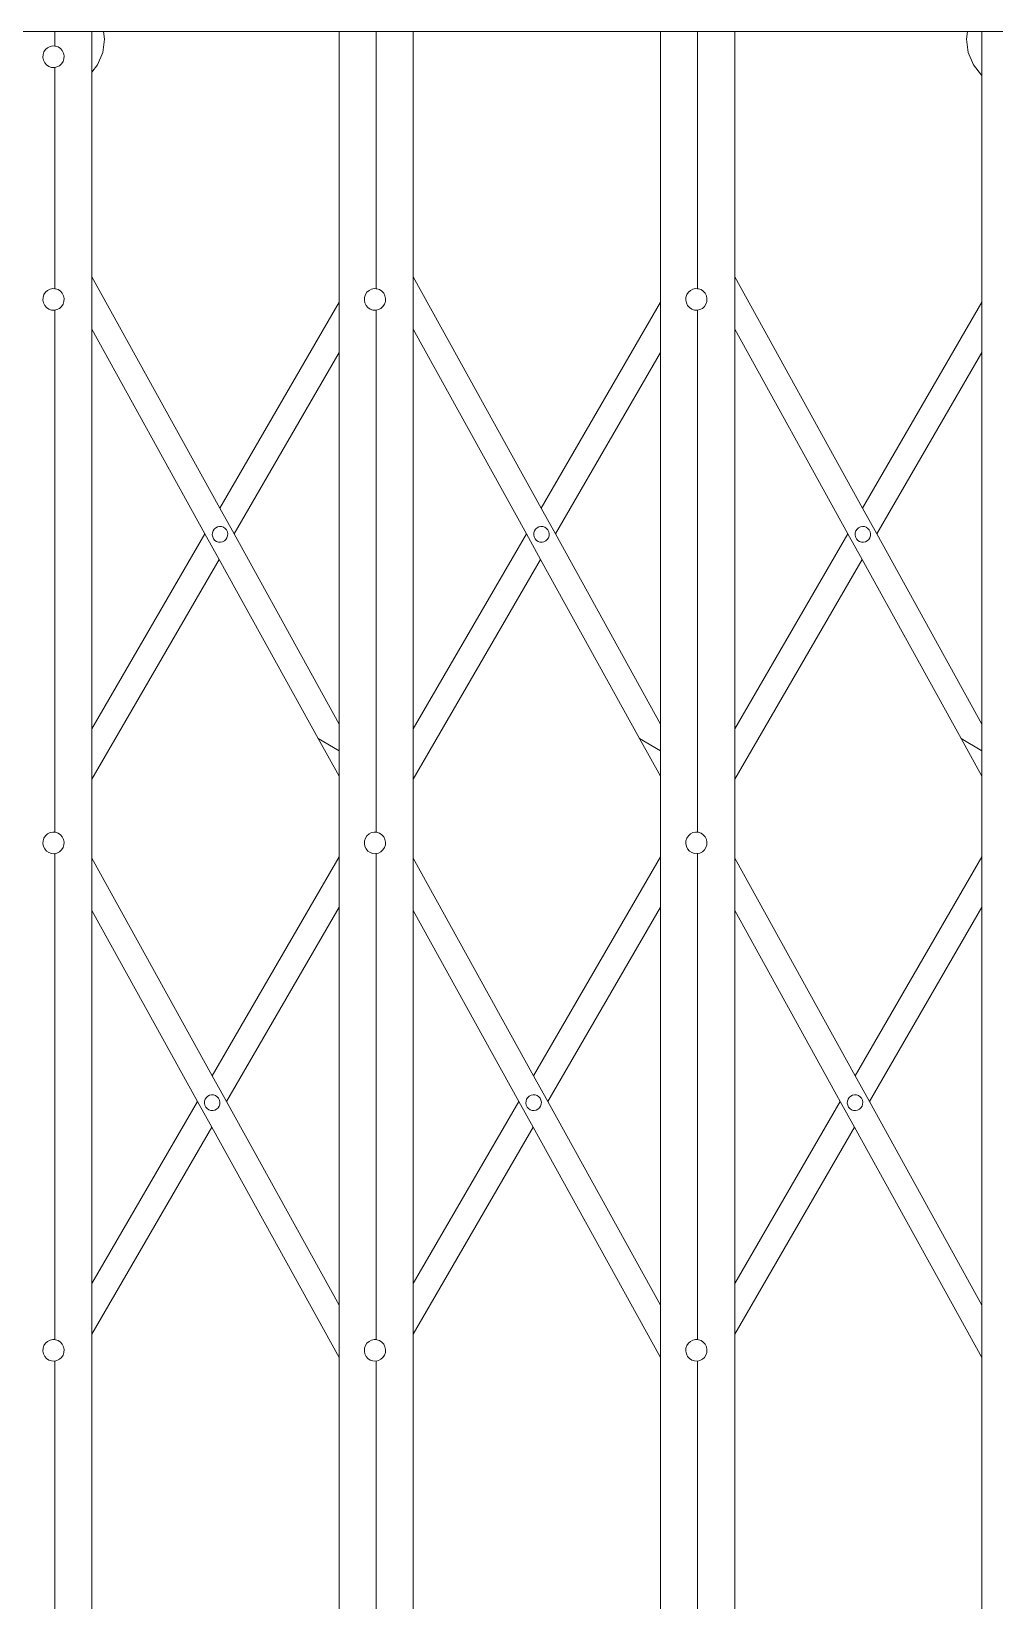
# Model space of a CAD drawing. Header units: inches. Extents: x -6800 to 96653, y -25814 to 17379.
# Drawn here: x 85490.99 to 85518.2, y -17896.22 to -17851.87 of the extents above; entities that cross this region are included whole.
import ezdxf

# ---------------------------------------------------------------- set-up
doc = ezdxf.new("R2010")
doc.units = ezdxf.units.IN
doc.header["$MEASUREMENT"] = 0
doc.layers.add('Door ele', color=20, linetype='Continuous', lineweight=15)

msp = doc.modelspace()

# ---------------------------------------------------------------- linework, layer by layer
at = {"layer": 'Door ele', "transparency": 33554651}
for p, q in [((85490.604, -17851.875), (85491.652, -17851.875)), ((85491.652, -17851.875), (85491.652, -17852.288)), ((85491.652, -17851.875), (85492.699, -17851.875)), ((85492.699, -17851.875), (85493.026, -17851.875)), ((85492.699, -17851.875), (85492.699, -17853.029)), ((85493.026, -17851.875), (85493.055, -17852.096)), ((85493.026, -17851.875), (85499.682, -17851.875)), ((85499.682, -17851.875), (85499.682, -17859.526)), ((85499.682, -17851.875), (85500.73, -17851.875)), ((85500.73, -17851.875), (85500.73, -17859.146)), ((85500.73, -17851.875), (85501.777, -17851.875)), ((85501.777, -17851.875), (85501.777, -17858.812)), ((85501.777, -17851.875), (85508.76, -17851.875)), ((85508.76, -17851.875), (85508.76, -17859.526)), ((85508.76, -17851.875), (85509.808, -17851.875)), ((85509.808, -17851.875), (85509.808, -17859.146)), ((85509.808, -17851.875), (85510.855, -17851.875)), ((85510.855, -17851.875), (85510.855, -17858.812)), ((85510.855, -17851.875), (85517.433, -17851.875)), ((85517.404, -17852.096), (85517.433, -17851.875)), ((85517.433, -17851.875), (85517.839, -17851.875)), ((85517.839, -17851.875), (85517.839, -17853.125)), ((85517.839, -17851.875), (85518.886, -17851.875)), ((85491.347, -17852.456), (85491.39, -17852.389)), ((85491.39, -17852.389), (85491.449, -17852.336)), ((85491.449, -17852.336), (85491.519, -17852.3)), ((85491.519, -17852.3), (85491.595, -17852.284)), ((85491.595, -17852.284), (85491.652, -17852.288)), ((85491.652, -17852.288), (85491.673, -17852.289)), ((85491.673, -17852.289), (85491.748, -17852.315)), ((85491.748, -17852.315), (85491.813, -17852.359)), ((85491.813, -17852.359), (85491.865, -17852.419)), ((85493.055, -17852.096), (85493.006, -17852.469)), ((85517.453, -17852.469), (85517.404, -17852.096)), ((85491.318, -17852.612), (85491.322, -17852.532)), ((85491.333, -17852.69), (85491.318, -17852.612)), ((85491.322, -17852.532), (85491.347, -17852.456)), ((85491.368, -17852.762), (85491.333, -17852.69)), ((85491.42, -17852.821), (85491.368, -17852.762)), ((85491.485, -17852.866), (85491.42, -17852.821)), ((85491.843, -17852.791), (85491.784, -17852.844)), ((85491.886, -17852.724), (85491.843, -17852.791)), ((85491.865, -17852.419), (85491.9, -17852.49)), ((85491.911, -17852.648), (85491.886, -17852.724)), ((85491.9, -17852.49), (85491.915, -17852.569)), ((85491.915, -17852.569), (85491.911, -17852.648)), ((85492.862, -17852.817), (85492.699, -17853.029)), ((85493.006, -17852.469), (85492.862, -17852.817)), ((85517.597, -17852.817), (85517.453, -17852.469)), ((85517.827, -17853.116), (85517.597, -17852.817)), ((85491.56, -17852.891), (85491.485, -17852.866)), ((85491.638, -17852.896), (85491.56, -17852.891)), ((85491.652, -17852.893), (85491.638, -17852.896)), ((85491.714, -17852.88), (85491.652, -17852.893)), ((85491.652, -17852.893), (85491.652, -17859.146)), ((85491.784, -17852.844), (85491.714, -17852.88)), ((85492.699, -17853.029), (85492.699, -17858.812)), ((85517.839, -17853.125), (85517.827, -17853.116)), ((85517.839, -17853.125), (85517.839, -17859.526)), ((85496.311, -17865.347), (85492.699, -17858.812)), ((85492.699, -17858.812), (85492.699, -17860.288)), ((85505.389, -17865.347), (85501.777, -17858.812)), ((85501.777, -17858.812), (85501.777, -17860.288)), ((85514.467, -17865.347), (85510.855, -17858.812)), ((85510.855, -17858.812), (85510.855, -17860.288)), ((85491.318, -17859.469), (85491.322, -17859.39)), ((85491.333, -17859.548), (85491.318, -17859.469)), ((85491.322, -17859.39), (85491.347, -17859.314)), ((85491.347, -17859.314), (85491.39, -17859.247)), ((85491.39, -17859.247), (85491.449, -17859.194)), ((85491.449, -17859.194), (85491.519, -17859.158)), ((85491.519, -17859.158), (85491.595, -17859.142)), ((85491.595, -17859.142), (85491.652, -17859.146)), ((85491.652, -17859.146), (85491.673, -17859.147)), ((85491.673, -17859.147), (85491.748, -17859.172)), ((85491.748, -17859.172), (85491.813, -17859.216)), ((85491.813, -17859.216), (85491.865, -17859.276)), ((85491.865, -17859.276), (85491.9, -17859.348)), ((85491.9, -17859.348), (85491.915, -17859.426)), ((85491.915, -17859.426), (85491.911, -17859.506)), ((85500.396, -17859.469), (85500.401, -17859.39)), ((85500.411, -17859.548), (85500.396, -17859.469)), ((85500.401, -17859.39), (85500.425, -17859.314)), ((85500.425, -17859.314), (85500.468, -17859.247)), ((85500.468, -17859.247), (85500.527, -17859.194)), ((85500.527, -17859.194), (85500.597, -17859.158)), ((85500.597, -17859.158), (85500.674, -17859.142)), ((85500.674, -17859.142), (85500.73, -17859.146)), ((85500.73, -17859.146), (85500.752, -17859.147)), ((85500.752, -17859.147), (85500.826, -17859.172)), ((85500.826, -17859.172), (85500.891, -17859.216)), ((85500.891, -17859.216), (85500.943, -17859.276)), ((85500.943, -17859.276), (85500.978, -17859.348)), ((85500.978, -17859.348), (85500.994, -17859.426)), ((85500.994, -17859.426), (85500.989, -17859.506)), ((85509.474, -17859.469), (85509.479, -17859.39)), ((85509.49, -17859.548), (85509.474, -17859.469)), ((85509.479, -17859.39), (85509.504, -17859.314)), ((85509.504, -17859.314), (85509.547, -17859.247)), ((85509.547, -17859.247), (85509.605, -17859.194)), ((85509.605, -17859.194), (85509.675, -17859.158)), ((85509.675, -17859.158), (85509.752, -17859.142)), ((85509.752, -17859.142), (85509.808, -17859.146)), ((85509.808, -17859.146), (85509.83, -17859.147)), ((85509.83, -17859.147), (85509.904, -17859.172)), ((85509.904, -17859.172), (85509.969, -17859.216)), ((85509.969, -17859.216), (85510.021, -17859.276)), ((85510.021, -17859.276), (85510.056, -17859.348)), ((85510.056, -17859.348), (85510.072, -17859.426)), ((85510.072, -17859.426), (85510.067, -17859.506)), ((85491.368, -17859.619), (85491.333, -17859.548)), ((85491.42, -17859.679), (85491.368, -17859.619)), ((85491.485, -17859.723), (85491.42, -17859.679)), ((85491.56, -17859.749), (85491.485, -17859.723)), ((85491.638, -17859.754), (85491.56, -17859.749)), ((85491.652, -17859.751), (85491.638, -17859.754)), ((85491.714, -17859.738), (85491.652, -17859.751)), ((85491.652, -17859.751), (85491.652, -17874.503)), ((85491.784, -17859.702), (85491.714, -17859.738)), ((85491.843, -17859.649), (85491.784, -17859.702)), ((85491.886, -17859.582), (85491.843, -17859.649)), ((85491.911, -17859.506), (85491.886, -17859.582)), ((85496.311, -17865.347), (85499.682, -17859.526)), ((85499.682, -17859.526), (85499.682, -17860.951)), ((85500.446, -17859.619), (85500.411, -17859.548)), ((85500.498, -17859.679), (85500.446, -17859.619)), ((85500.564, -17859.723), (85500.498, -17859.679)), ((85500.638, -17859.749), (85500.564, -17859.723)), ((85500.716, -17859.754), (85500.638, -17859.749)), ((85500.73, -17859.751), (85500.716, -17859.754)), ((85500.792, -17859.738), (85500.73, -17859.751)), ((85500.73, -17859.751), (85500.73, -17874.503)), ((85500.862, -17859.702), (85500.792, -17859.738)), ((85500.921, -17859.649), (85500.862, -17859.702)), ((85500.964, -17859.582), (85500.921, -17859.649)), ((85500.989, -17859.506), (85500.964, -17859.582)), ((85505.389, -17865.347), (85508.76, -17859.526)), ((85508.76, -17859.526), (85508.76, -17860.951)), ((85509.525, -17859.619), (85509.49, -17859.548)), ((85509.576, -17859.679), (85509.525, -17859.619)), ((85509.642, -17859.723), (85509.576, -17859.679)), ((85509.716, -17859.749), (85509.642, -17859.723)), ((85509.794, -17859.754), (85509.716, -17859.749)), ((85509.808, -17859.751), (85509.794, -17859.754)), ((85509.871, -17859.738), (85509.808, -17859.751)), ((85509.808, -17859.751), (85509.808, -17874.503)), ((85509.941, -17859.702), (85509.871, -17859.738)), ((85509.999, -17859.649), (85509.941, -17859.702)), ((85510.042, -17859.582), (85509.999, -17859.649)), ((85510.067, -17859.506), (85510.042, -17859.582)), ((85514.467, -17865.347), (85517.839, -17859.526)), ((85517.839, -17859.526), (85517.839, -17860.951)), ((85495.894, -17866.068), (85492.699, -17860.288)), ((85492.699, -17860.288), (85492.699, -17871.584)), ((85504.972, -17866.068), (85501.777, -17860.288)), ((85501.777, -17860.288), (85501.777, -17871.584)), ((85514.05, -17866.068), (85510.855, -17860.288)), ((85510.855, -17860.288), (85510.855, -17871.584)), ((85496.714, -17866.076), (85499.682, -17860.951)), ((85499.682, -17860.951), (85499.682, -17871.446)), ((85505.792, -17866.076), (85508.76, -17860.951)), ((85508.76, -17860.951), (85508.76, -17871.446)), ((85514.87, -17866.076), (85517.839, -17860.951)), ((85517.839, -17860.951), (85517.839, -17871.446)), ((85496.714, -17866.076), (85496.311, -17865.347)), ((85505.792, -17866.076), (85505.389, -17865.347)), ((85514.87, -17866.076), (85514.467, -17865.347)), ((85492.699, -17871.584), (85495.894, -17866.068)), ((85496.297, -17866.797), (85495.894, -17866.068)), ((85496.101, -17866.104), (85496.105, -17866.045)), ((85496.113, -17866.161), (85496.101, -17866.104)), ((85496.105, -17866.045), (85496.123, -17865.99)), ((85496.123, -17865.99), (85496.154, -17865.941)), ((85496.154, -17865.941), (85496.197, -17865.902)), ((85496.197, -17865.902), (85496.248, -17865.876)), ((85496.248, -17865.876), (85496.304, -17865.865)), ((85496.304, -17865.865), (85496.361, -17865.868)), ((85496.361, -17865.868), (85496.415, -17865.887)), ((85496.415, -17865.887), (85496.463, -17865.919)), ((85496.463, -17865.919), (85496.501, -17865.963)), ((85496.501, -17865.963), (85496.526, -17866.015)), ((85496.534, -17866.13), (85496.516, -17866.186)), ((85496.526, -17866.015), (85496.538, -17866.072)), ((85496.538, -17866.072), (85496.534, -17866.13)), ((85499.682, -17871.446), (85496.714, -17866.076)), ((85501.777, -17871.584), (85504.972, -17866.068)), ((85505.375, -17866.797), (85504.972, -17866.068)), ((85505.18, -17866.104), (85505.183, -17866.045)), ((85505.191, -17866.161), (85505.18, -17866.104)), ((85505.183, -17866.045), (85505.201, -17865.99)), ((85505.201, -17865.99), (85505.233, -17865.941)), ((85505.233, -17865.941), (85505.275, -17865.902)), ((85505.275, -17865.902), (85505.326, -17865.876)), ((85505.326, -17865.876), (85505.382, -17865.865)), ((85505.382, -17865.865), (85505.439, -17865.868)), ((85505.439, -17865.868), (85505.493, -17865.887)), ((85505.493, -17865.887), (85505.541, -17865.919)), ((85505.541, -17865.919), (85505.579, -17865.963)), ((85505.579, -17865.963), (85505.604, -17866.015)), ((85505.612, -17866.13), (85505.594, -17866.186)), ((85505.604, -17866.015), (85505.616, -17866.072)), ((85505.616, -17866.072), (85505.612, -17866.13)), ((85508.76, -17871.446), (85505.792, -17866.076)), ((85510.855, -17871.584), (85514.05, -17866.068)), ((85514.453, -17866.797), (85514.05, -17866.068)), ((85514.258, -17866.104), (85514.261, -17866.045)), ((85514.269, -17866.161), (85514.258, -17866.104)), ((85514.261, -17866.045), (85514.279, -17865.99)), ((85514.279, -17865.99), (85514.311, -17865.941)), ((85514.311, -17865.941), (85514.353, -17865.902)), ((85514.353, -17865.902), (85514.405, -17865.876)), ((85514.405, -17865.876), (85514.46, -17865.865)), ((85514.46, -17865.865), (85514.517, -17865.868)), ((85514.517, -17865.868), (85514.572, -17865.887)), ((85514.572, -17865.887), (85514.619, -17865.919)), ((85514.619, -17865.919), (85514.657, -17865.963)), ((85514.657, -17865.963), (85514.683, -17866.015)), ((85514.691, -17866.13), (85514.673, -17866.186)), ((85514.683, -17866.015), (85514.694, -17866.072)), ((85514.694, -17866.072), (85514.691, -17866.13)), ((85517.839, -17871.446), (85514.87, -17866.076)), ((85496.138, -17866.213), (85496.113, -17866.161)), ((85496.176, -17866.257), (85496.138, -17866.213)), ((85496.224, -17866.289), (85496.176, -17866.257)), ((85496.278, -17866.308), (85496.224, -17866.289)), ((85496.278, -17866.308), (85496.306, -17866.309)), ((85496.335, -17866.311), (85496.306, -17866.309)), ((85496.391, -17866.299), (85496.335, -17866.311)), ((85496.442, -17866.273), (85496.391, -17866.299)), ((85496.485, -17866.234), (85496.442, -17866.273)), ((85496.516, -17866.186), (85496.485, -17866.234)), ((85505.216, -17866.213), (85505.191, -17866.161)), ((85505.254, -17866.257), (85505.216, -17866.213)), ((85505.302, -17866.289), (85505.254, -17866.257)), ((85505.356, -17866.308), (85505.302, -17866.289)), ((85505.356, -17866.308), (85505.385, -17866.309)), ((85505.413, -17866.311), (85505.385, -17866.309)), ((85505.469, -17866.299), (85505.413, -17866.311)), ((85505.52, -17866.273), (85505.469, -17866.299)), ((85505.563, -17866.234), (85505.52, -17866.273)), ((85505.594, -17866.186), (85505.563, -17866.234)), ((85514.295, -17866.213), (85514.269, -17866.161)), ((85514.333, -17866.257), (85514.295, -17866.213)), ((85514.38, -17866.289), (85514.333, -17866.257)), ((85514.435, -17866.308), (85514.38, -17866.289)), ((85514.435, -17866.308), (85514.491, -17866.311)), ((85514.547, -17866.299), (85514.491, -17866.311)), ((85514.598, -17866.273), (85514.547, -17866.299)), ((85514.641, -17866.234), (85514.598, -17866.273)), ((85514.673, -17866.186), (85514.641, -17866.234)), ((85492.699, -17873.009), (85496.297, -17866.797)), ((85499.093, -17871.855), (85496.297, -17866.797)), ((85501.777, -17873.009), (85505.375, -17866.797)), ((85508.171, -17871.855), (85505.375, -17866.797)), ((85510.855, -17873.009), (85514.453, -17866.797)), ((85517.249, -17871.855), (85514.453, -17866.797)), ((85499.682, -17871.446), (85499.682, -17872.203)), ((85508.76, -17871.446), (85508.76, -17872.203)), ((85517.839, -17871.446), (85517.839, -17872.203)), ((85492.699, -17871.584), (85492.699, -17873.009)), ((85499.682, -17872.203), (85499.093, -17871.855)), ((85499.682, -17872.922), (85499.093, -17871.855)), ((85501.777, -17871.584), (85501.777, -17873.009)), ((85508.76, -17872.203), (85508.171, -17871.855)), ((85508.76, -17872.922), (85508.171, -17871.855)), ((85510.855, -17871.584), (85510.855, -17873.009)), ((85517.839, -17872.203), (85517.249, -17871.855)), ((85517.839, -17872.922), (85517.249, -17871.855)), ((85499.682, -17872.203), (85499.682, -17872.922)), ((85508.76, -17872.203), (85508.76, -17872.922)), ((85517.839, -17872.203), (85517.839, -17872.922)), ((85492.699, -17873.009), (85492.699, -17875.237)), ((85499.682, -17872.922), (85499.682, -17875.201)), ((85501.777, -17873.009), (85501.777, -17875.237)), ((85508.76, -17872.922), (85508.76, -17875.201)), ((85510.855, -17873.009), (85510.855, -17875.237)), ((85517.839, -17872.922), (85517.839, -17875.201)), ((85491.39, -17874.604), (85491.449, -17874.551)), ((85491.449, -17874.551), (85491.519, -17874.516)), ((85491.519, -17874.516), (85491.595, -17874.5)), ((85491.595, -17874.5), (85491.652, -17874.503)), ((85491.652, -17874.503), (85491.673, -17874.504)), ((85491.673, -17874.504), (85491.748, -17874.53)), ((85491.748, -17874.53), (85491.813, -17874.574)), ((85500.468, -17874.604), (85500.527, -17874.551)), ((85500.527, -17874.551), (85500.597, -17874.516)), ((85500.597, -17874.516), (85500.674, -17874.5)), ((85500.674, -17874.5), (85500.73, -17874.503)), ((85500.73, -17874.503), (85500.752, -17874.504)), ((85500.752, -17874.504), (85500.826, -17874.53)), ((85500.826, -17874.53), (85500.891, -17874.574)), ((85509.547, -17874.604), (85509.605, -17874.551)), ((85509.605, -17874.551), (85509.675, -17874.516)), ((85509.675, -17874.516), (85509.752, -17874.5)), ((85509.752, -17874.5), (85509.808, -17874.503)), ((85509.808, -17874.503), (85509.83, -17874.504)), ((85509.83, -17874.504), (85509.904, -17874.53)), ((85509.904, -17874.53), (85509.969, -17874.574)), ((85491.318, -17874.827), (85491.322, -17874.747)), ((85491.333, -17874.905), (85491.318, -17874.827)), ((85491.322, -17874.747), (85491.347, -17874.671)), ((85491.368, -17874.977), (85491.333, -17874.905)), ((85491.347, -17874.671), (85491.39, -17874.604)), ((85491.42, -17875.037), (85491.368, -17874.977)), ((85491.843, -17875.006), (85491.784, -17875.059)), ((85491.813, -17874.574), (85491.865, -17874.634)), ((85491.886, -17874.939), (85491.843, -17875.006)), ((85491.865, -17874.634), (85491.9, -17874.705)), ((85491.911, -17874.863), (85491.886, -17874.939)), ((85491.9, -17874.705), (85491.915, -17874.784)), ((85491.915, -17874.784), (85491.911, -17874.863)), ((85500.396, -17874.827), (85500.401, -17874.747)), ((85500.411, -17874.905), (85500.396, -17874.827)), ((85500.401, -17874.747), (85500.425, -17874.671)), ((85500.446, -17874.977), (85500.411, -17874.905)), ((85500.425, -17874.671), (85500.468, -17874.604)), ((85500.498, -17875.037), (85500.446, -17874.977)), ((85500.921, -17875.006), (85500.862, -17875.059)), ((85500.891, -17874.574), (85500.943, -17874.634)), ((85500.964, -17874.939), (85500.921, -17875.006)), ((85500.943, -17874.634), (85500.978, -17874.705)), ((85500.989, -17874.863), (85500.964, -17874.939)), ((85500.978, -17874.705), (85500.994, -17874.784)), ((85500.994, -17874.784), (85500.989, -17874.863)), ((85509.474, -17874.827), (85509.479, -17874.747)), ((85509.49, -17874.905), (85509.474, -17874.827)), ((85509.479, -17874.747), (85509.504, -17874.671)), ((85509.525, -17874.977), (85509.49, -17874.905)), ((85509.504, -17874.671), (85509.547, -17874.604)), ((85509.576, -17875.037), (85509.525, -17874.977)), ((85509.999, -17875.006), (85509.941, -17875.059)), ((85509.969, -17874.574), (85510.021, -17874.634)), ((85510.042, -17874.939), (85509.999, -17875.006)), ((85510.021, -17874.634), (85510.056, -17874.705)), ((85510.067, -17874.863), (85510.042, -17874.939)), ((85510.056, -17874.705), (85510.072, -17874.784)), ((85510.072, -17874.784), (85510.067, -17874.863)), ((85491.485, -17875.081), (85491.42, -17875.037)), ((85491.56, -17875.106), (85491.485, -17875.081)), ((85491.638, -17875.111), (85491.56, -17875.106)), ((85491.652, -17875.108), (85491.638, -17875.111)), ((85491.714, -17875.095), (85491.652, -17875.108)), ((85491.652, -17875.108), (85491.652, -17888.842)), ((85491.784, -17875.059), (85491.714, -17875.095)), ((85492.699, -17875.237), (85496.099, -17881.388)), ((85492.699, -17875.237), (85492.699, -17876.712)), ((85499.682, -17875.201), (85496.099, -17881.388)), ((85499.682, -17875.201), (85499.682, -17876.626)), ((85500.564, -17875.081), (85500.498, -17875.037)), ((85500.638, -17875.106), (85500.564, -17875.081)), ((85500.716, -17875.111), (85500.638, -17875.106)), ((85500.73, -17875.108), (85500.716, -17875.111)), ((85500.792, -17875.095), (85500.73, -17875.108)), ((85500.73, -17875.108), (85500.73, -17888.842)), ((85500.862, -17875.059), (85500.792, -17875.095)), ((85501.777, -17875.237), (85505.177, -17881.388)), ((85501.777, -17875.237), (85501.777, -17876.712)), ((85508.76, -17875.201), (85505.177, -17881.388)), ((85508.76, -17875.201), (85508.76, -17876.626)), ((85509.642, -17875.081), (85509.576, -17875.037)), ((85509.716, -17875.106), (85509.642, -17875.081)), ((85509.794, -17875.111), (85509.716, -17875.106)), ((85509.808, -17875.108), (85509.794, -17875.111)), ((85509.871, -17875.095), (85509.808, -17875.108)), ((85509.808, -17875.108), (85509.808, -17888.842)), ((85509.941, -17875.059), (85509.871, -17875.095)), ((85510.855, -17875.237), (85514.255, -17881.388)), ((85510.855, -17875.237), (85510.855, -17876.712)), ((85517.839, -17875.201), (85514.255, -17881.388)), ((85517.839, -17875.201), (85517.839, -17876.626)), ((85492.699, -17876.712), (85495.682, -17882.109)), ((85492.699, -17876.712), (85492.699, -17887.259)), ((85499.682, -17876.626), (85496.502, -17882.117)), ((85499.682, -17876.626), (85499.682, -17887.871)), ((85501.777, -17876.712), (85504.76, -17882.109)), ((85501.777, -17876.712), (85501.777, -17887.259)), ((85508.76, -17876.626), (85505.58, -17882.117)), ((85508.76, -17876.626), (85508.76, -17887.871)), ((85510.855, -17876.712), (85513.838, -17882.109)), ((85510.855, -17876.712), (85510.855, -17887.259)), ((85517.839, -17876.626), (85514.658, -17882.117)), ((85517.839, -17876.626), (85517.839, -17887.871)), ((85496.099, -17881.388), (85496.502, -17882.117)), ((85505.177, -17881.388), (85505.58, -17882.117)), ((85514.255, -17881.388), (85514.658, -17882.117)), ((85495.682, -17882.109), (85492.699, -17887.259)), ((85495.682, -17882.109), (85496.085, -17882.838)), ((85495.88, -17882.162), (85495.883, -17882.104)), ((85495.883, -17882.104), (85495.901, -17882.048)), ((85495.901, -17882.048), (85495.933, -17882)), ((85495.933, -17882), (85495.975, -17881.961)), ((85495.975, -17881.961), (85496.026, -17881.935)), ((85496.026, -17881.935), (85496.082, -17881.923)), ((85496.082, -17881.923), (85496.139, -17881.927)), ((85496.139, -17881.927), (85496.193, -17881.945)), ((85496.193, -17881.945), (85496.241, -17881.977)), ((85496.241, -17881.977), (85496.279, -17882.021)), ((85496.279, -17882.021), (85496.304, -17882.073)), ((85496.304, -17882.073), (85496.316, -17882.131)), ((85504.76, -17882.109), (85501.777, -17887.259)), ((85504.76, -17882.109), (85505.163, -17882.838)), ((85504.958, -17882.162), (85504.961, -17882.104)), ((85504.961, -17882.104), (85504.979, -17882.048)), ((85504.979, -17882.048), (85505.011, -17882)), ((85505.011, -17882), (85505.053, -17881.961)), ((85505.053, -17881.961), (85505.105, -17881.935)), ((85505.105, -17881.935), (85505.16, -17881.923)), ((85505.16, -17881.923), (85505.217, -17881.927)), ((85505.217, -17881.927), (85505.272, -17881.945)), ((85505.272, -17881.945), (85505.319, -17881.977)), ((85505.319, -17881.977), (85505.357, -17882.021)), ((85505.357, -17882.021), (85505.383, -17882.073)), ((85505.383, -17882.073), (85505.394, -17882.131)), ((85513.838, -17882.109), (85510.855, -17887.259)), ((85513.838, -17882.109), (85514.241, -17882.838)), ((85514.036, -17882.162), (85514.039, -17882.104)), ((85514.039, -17882.104), (85514.057, -17882.048)), ((85514.057, -17882.048), (85514.089, -17882)), ((85514.089, -17882), (85514.132, -17881.961)), ((85514.132, -17881.961), (85514.183, -17881.935)), ((85514.183, -17881.935), (85514.239, -17881.923)), ((85514.239, -17881.923), (85514.296, -17881.927)), ((85514.296, -17881.927), (85514.35, -17881.945)), ((85514.35, -17881.945), (85514.397, -17881.977)), ((85514.397, -17881.977), (85514.435, -17882.021)), ((85514.435, -17882.021), (85514.461, -17882.073)), ((85514.461, -17882.073), (85514.472, -17882.131)), ((85495.891, -17882.219), (85495.88, -17882.162)), ((85495.916, -17882.272), (85495.891, -17882.219)), ((85495.954, -17882.315), (85495.916, -17882.272)), ((85496.002, -17882.347), (85495.954, -17882.315)), ((85496.056, -17882.366), (85496.002, -17882.347)), ((85496.056, -17882.366), (85496.113, -17882.369)), ((85496.169, -17882.358), (85496.113, -17882.369)), ((85496.22, -17882.332), (85496.169, -17882.358)), ((85496.263, -17882.293), (85496.22, -17882.332)), ((85496.294, -17882.244), (85496.263, -17882.293)), ((85496.312, -17882.189), (85496.294, -17882.244)), ((85496.316, -17882.131), (85496.312, -17882.189)), ((85496.502, -17882.117), (85499.682, -17887.871)), ((85504.969, -17882.219), (85504.958, -17882.162)), ((85504.995, -17882.272), (85504.969, -17882.219)), ((85505.033, -17882.315), (85504.995, -17882.272)), ((85505.08, -17882.347), (85505.033, -17882.315)), ((85505.135, -17882.366), (85505.08, -17882.347)), ((85505.135, -17882.366), (85505.191, -17882.369)), ((85505.247, -17882.358), (85505.191, -17882.369)), ((85505.298, -17882.332), (85505.247, -17882.358)), ((85505.341, -17882.293), (85505.298, -17882.332)), ((85505.372, -17882.244), (85505.341, -17882.293)), ((85505.391, -17882.189), (85505.372, -17882.244)), ((85505.394, -17882.131), (85505.391, -17882.189)), ((85505.58, -17882.117), (85508.76, -17887.871)), ((85514.047, -17882.219), (85514.036, -17882.162)), ((85514.073, -17882.272), (85514.047, -17882.219)), ((85514.111, -17882.315), (85514.073, -17882.272)), ((85514.158, -17882.347), (85514.111, -17882.315)), ((85514.213, -17882.366), (85514.158, -17882.347)), ((85514.213, -17882.366), (85514.269, -17882.369)), ((85514.325, -17882.358), (85514.269, -17882.369)), ((85514.376, -17882.332), (85514.325, -17882.358)), ((85514.419, -17882.293), (85514.376, -17882.332)), ((85514.451, -17882.244), (85514.419, -17882.293)), ((85514.469, -17882.189), (85514.451, -17882.244)), ((85514.472, -17882.131), (85514.469, -17882.189)), ((85514.658, -17882.117), (85517.839, -17887.871)), ((85496.085, -17882.838), (85492.699, -17888.684)), ((85496.085, -17882.838), (85499.682, -17889.346)), ((85505.163, -17882.838), (85501.777, -17888.684)), ((85505.163, -17882.838), (85508.76, -17889.346)), ((85514.241, -17882.838), (85510.855, -17888.684)), ((85514.241, -17882.838), (85517.839, -17889.346)), ((85492.699, -17887.259), (85492.699, -17888.684)), ((85501.777, -17887.259), (85501.777, -17888.684)), ((85510.855, -17887.259), (85510.855, -17888.684)), ((85499.682, -17887.871), (85499.682, -17889.346)), ((85508.76, -17887.871), (85508.76, -17889.346)), ((85517.839, -17887.871), (85517.839, -17889.346)), ((85492.699, -17904.696), (85492.699, -17888.684)), ((85501.777, -17904.696), (85501.777, -17888.684)), ((85510.855, -17904.696), (85510.855, -17888.684)), ((85491.318, -17889.166), (85491.322, -17889.086)), ((85491.333, -17889.244), (85491.318, -17889.166)), ((85491.322, -17889.086), (85491.347, -17889.01)), ((85491.347, -17889.01), (85491.39, -17888.943)), ((85491.39, -17888.943), (85491.449, -17888.89)), ((85491.449, -17888.89), (85491.519, -17888.855)), ((85491.519, -17888.855), (85491.595, -17888.839)), ((85491.595, -17888.839), (85491.652, -17888.842)), ((85491.652, -17888.842), (85491.673, -17888.843)), ((85491.673, -17888.843), (85491.748, -17888.869)), ((85491.748, -17888.869), (85491.813, -17888.913)), ((85491.813, -17888.913), (85491.865, -17888.973)), ((85491.865, -17888.973), (85491.9, -17889.044)), ((85491.911, -17889.203), (85491.886, -17889.278)), ((85491.9, -17889.044), (85491.915, -17889.123)), ((85491.915, -17889.123), (85491.911, -17889.203)), ((85500.396, -17889.166), (85500.401, -17889.086)), ((85500.411, -17889.244), (85500.396, -17889.166)), ((85500.401, -17889.086), (85500.425, -17889.01)), ((85500.425, -17889.01), (85500.468, -17888.943)), ((85500.468, -17888.943), (85500.527, -17888.89)), ((85500.527, -17888.89), (85500.597, -17888.855)), ((85500.597, -17888.855), (85500.674, -17888.839)), ((85500.674, -17888.839), (85500.73, -17888.842)), ((85500.73, -17888.842), (85500.752, -17888.843)), ((85500.752, -17888.843), (85500.826, -17888.869)), ((85500.826, -17888.869), (85500.891, -17888.913)), ((85500.891, -17888.913), (85500.943, -17888.973)), ((85500.943, -17888.973), (85500.978, -17889.044)), ((85500.989, -17889.203), (85500.964, -17889.278)), ((85500.978, -17889.044), (85500.994, -17889.123)), ((85500.994, -17889.123), (85500.989, -17889.203)), ((85509.474, -17889.166), (85509.479, -17889.086)), ((85509.49, -17889.244), (85509.474, -17889.166)), ((85509.479, -17889.086), (85509.504, -17889.01)), ((85509.504, -17889.01), (85509.547, -17888.943)), ((85509.547, -17888.943), (85509.605, -17888.89)), ((85509.605, -17888.89), (85509.675, -17888.855)), ((85509.675, -17888.855), (85509.752, -17888.839)), ((85509.752, -17888.839), (85509.808, -17888.842)), ((85509.808, -17888.842), (85509.83, -17888.843)), ((85509.83, -17888.843), (85509.904, -17888.869)), ((85509.904, -17888.869), (85509.969, -17888.913)), ((85509.969, -17888.913), (85510.021, -17888.973)), ((85510.021, -17888.973), (85510.056, -17889.044)), ((85510.067, -17889.203), (85510.042, -17889.278)), ((85510.056, -17889.044), (85510.072, -17889.123)), ((85510.072, -17889.123), (85510.067, -17889.203)), ((85491.368, -17889.316), (85491.333, -17889.244)), ((85491.42, -17889.376), (85491.368, -17889.316)), ((85491.485, -17889.42), (85491.42, -17889.376)), ((85491.56, -17889.445), (85491.485, -17889.42)), ((85491.638, -17889.45), (85491.56, -17889.445)), ((85491.652, -17889.447), (85491.638, -17889.45)), ((85491.714, -17889.434), (85491.652, -17889.447)), ((85491.652, -17904.696), (85491.652, -17889.447)), ((85491.784, -17889.398), (85491.714, -17889.434)), ((85491.843, -17889.345), (85491.784, -17889.398)), ((85491.886, -17889.278), (85491.843, -17889.345)), ((85499.682, -17889.346), (85499.682, -17904.696)), ((85500.446, -17889.316), (85500.411, -17889.244)), ((85500.498, -17889.376), (85500.446, -17889.316)), ((85500.564, -17889.42), (85500.498, -17889.376)), ((85500.638, -17889.445), (85500.564, -17889.42)), ((85500.716, -17889.45), (85500.638, -17889.445)), ((85500.73, -17889.447), (85500.716, -17889.45)), ((85500.792, -17889.434), (85500.73, -17889.447)), ((85500.73, -17904.696), (85500.73, -17889.447)), ((85500.862, -17889.398), (85500.792, -17889.434)), ((85500.921, -17889.345), (85500.862, -17889.398)), ((85500.964, -17889.278), (85500.921, -17889.345)), ((85508.76, -17889.346), (85508.76, -17904.696)), ((85509.525, -17889.316), (85509.49, -17889.244)), ((85509.576, -17889.376), (85509.525, -17889.316)), ((85509.642, -17889.42), (85509.576, -17889.376)), ((85509.716, -17889.445), (85509.642, -17889.42)), ((85509.794, -17889.45), (85509.716, -17889.445)), ((85509.808, -17889.447), (85509.794, -17889.45)), ((85509.871, -17889.434), (85509.808, -17889.447)), ((85509.808, -17904.696), (85509.808, -17889.447)), ((85509.941, -17889.398), (85509.871, -17889.434)), ((85509.999, -17889.345), (85509.941, -17889.398)), ((85510.042, -17889.278), (85509.999, -17889.345)), ((85517.839, -17889.346), (85517.839, -17904.696))]:
    msp.add_line(p, q, dxfattribs=at)

doc.saveas('drawing.dxf')
